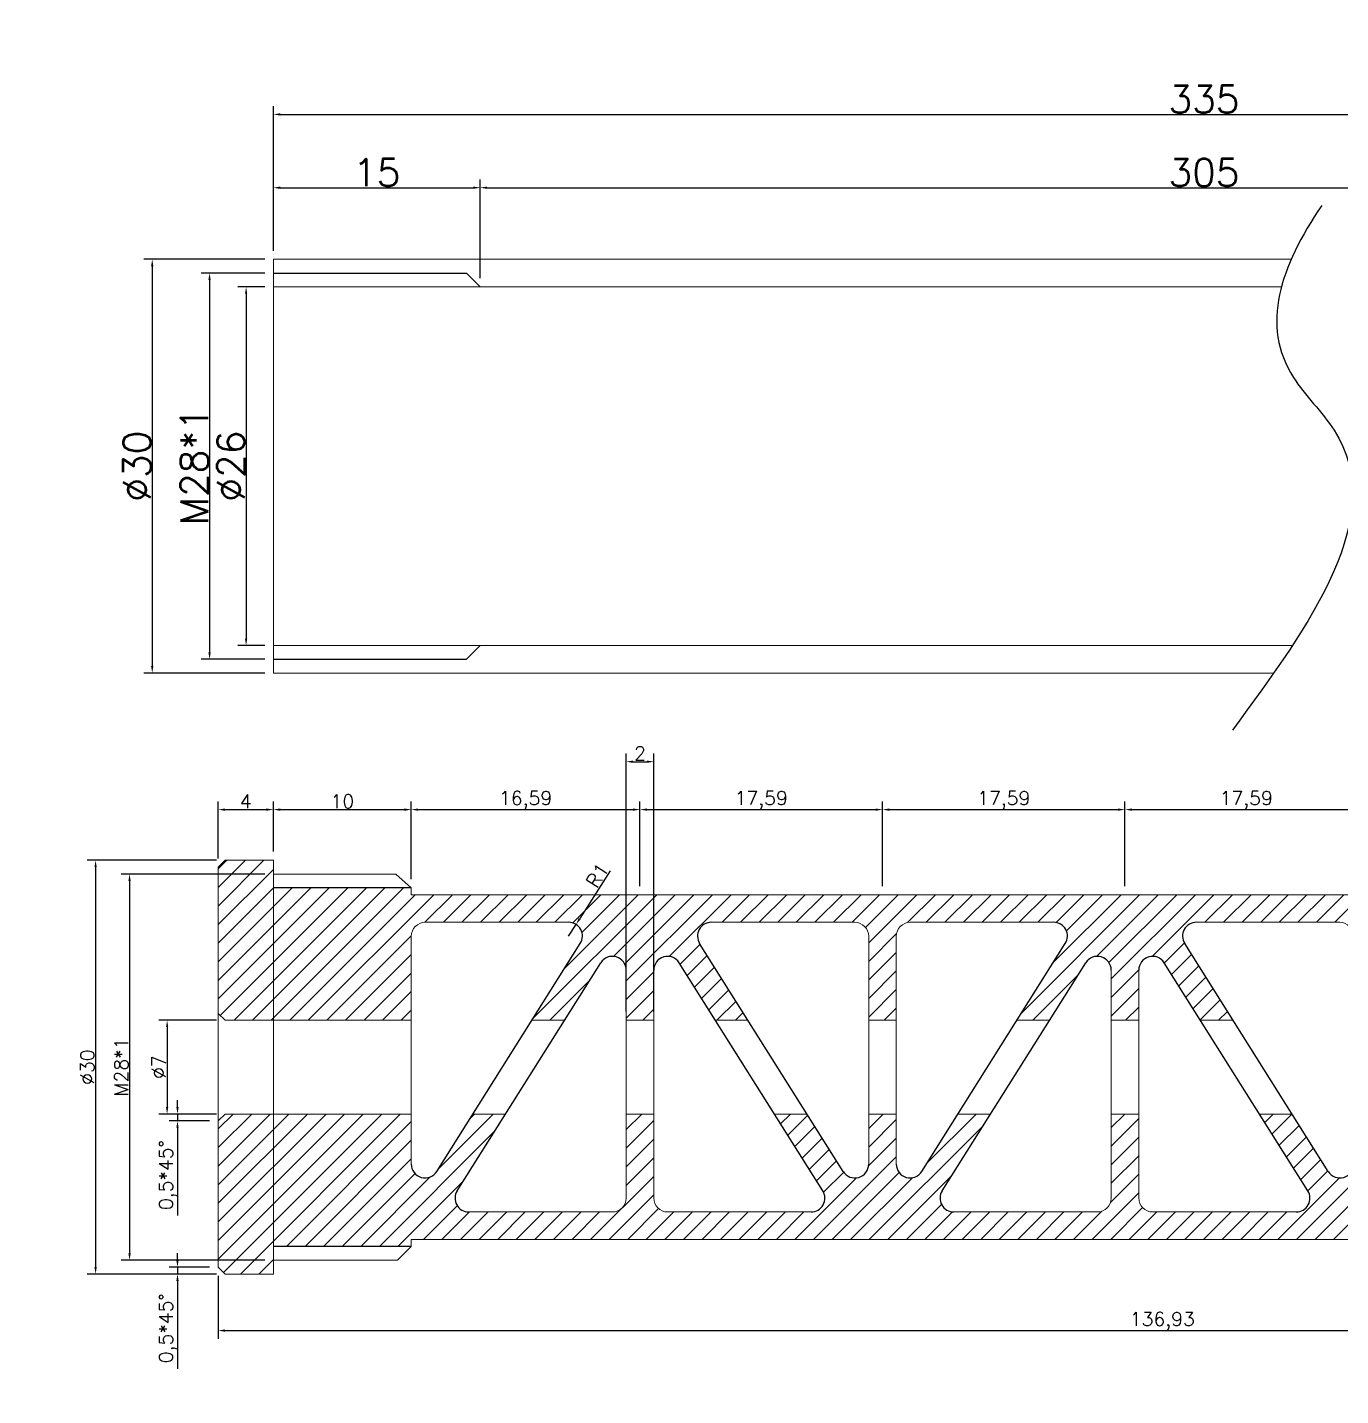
# Model space of a CAD drawing. Header units: millimetres. Extents: x 6817 to 10425, y -2870 to -164.
# Drawn here: x 9634.3 to 9729.6, y -1290.9 to -1191.7 of the extents above; entities that cross this region are included whole.
import ezdxf

# ---------------------------------------------------------------- set-up
doc = ezdxf.new("R2010")
doc.units = ezdxf.units.MM
doc.layers.add('图层2', color=108, linetype='Continuous')
doc.layers.add('标注线', color=3, linetype='Continuous', lineweight=13)
doc.styles.get("Standard").update_dxf_attribs({"font": 'txt', "bigfont": 'gbcbig.shx'})
doc.dimstyles.new('ISO-25', dxfattribs={"dimtxt": 1, "dimasz": 0.5, "dimexe": 0.6, "dimexo": 0.625, "dimgap": 0.1, "dimtad": 1, "dimtxsty": 'Standard', "dimcen": 2.5, "dimadec": 0, "dimazin": 0, "dimtfac": 1, "dimtmove": 0, "dimatfit": 3, "dimfxl": 1, "dimarcsym": 0})

# ---------------------------------------------------------------- blocks, each defined once
blk = doc.blocks.new('*D789')
at = {"layer": 'Defpoints', "color": 0, "transparency": 16777216}
for p in [(9648.679, -1252.081), (9639.288, -1282.081), (9648.679, -1282.081)]:
    blk.add_point(p, dxfattribs=at)
at = {"layer": '标注线', "color": 0, "lineweight": -2, "transparency": 16777216}
for p, q in [((9648.054, -1252.081), (9638.688, -1252.081)), ((9639.288, -1252.581), (9639.288, -1281.581)), ((9648.054, -1282.081), (9638.688, -1282.081))]:
    blk.add_line(p, q, dxfattribs=at)
at = {"layer": '标注线', "color": 0, "transparency": 16777216}
for points in [[(9639.204, -1252.581), (9639.371, -1252.581), (9639.288, -1252.081)], [(9639.204, -1281.581), (9639.371, -1281.581), (9639.288, -1282.081)]]:
    blk.add_solid(points, dxfattribs=at)
at = {"layer": '标注线', "color": 0, "transparency": 16777216, "insert": (9638.688, -1267.081), "char_height": 1, "attachment_point": 5, "rotation": 90}
blk.add_mtext('%%C30', dxfattribs=at)
blk = doc.blocks.new('*D790')
at = {"layer": 'Defpoints', "color": 0, "transparency": 16777216}
for p in [(9648.679, -1263.681), (9644.474, -1270.481), (9648.679, -1270.481)]:
    blk.add_point(p, dxfattribs=at)
at = {"layer": '标注线', "color": 0, "lineweight": -2, "transparency": 16777216}
for p, q in [((9648.054, -1263.681), (9643.874, -1263.681)), ((9644.474, -1264.181), (9644.474, -1269.981)), ((9648.054, -1270.481), (9643.874, -1270.481))]:
    blk.add_line(p, q, dxfattribs=at)
at = {"layer": '标注线', "color": 0, "transparency": 16777216}
for points in [[(9644.39, -1264.181), (9644.557, -1264.181), (9644.474, -1263.681)], [(9644.39, -1269.981), (9644.557, -1269.981), (9644.474, -1270.481)]]:
    blk.add_solid(points, dxfattribs=at)
at = {"layer": '标注线', "color": 0, "transparency": 16777216, "insert": (9643.874, -1267.081), "char_height": 1, "attachment_point": 5, "rotation": 90}
blk.add_mtext('%%c7', dxfattribs=at)
blk = doc.blocks.new('*D1087')
at = {"layer": 'Defpoints', "color": 0, "linetype": 'ByBlock', "transparency": 16777216}
for p in [(9652.179, -1248.409), (9648.179, -1252.581), (9652.179, -1252.081)]:
    blk.add_point(p, dxfattribs=at)
at = {"layer": '图层2', "color": 0, "linetype": 'ByBlock', "lineweight": -2, "transparency": 16777216}
for p, q in [((9648.179, -1251.956), (9648.179, -1247.809)), ((9652.179, -1251.456), (9652.179, -1247.809)), ((9648.679, -1248.409), (9651.679, -1248.409))]:
    blk.add_line(p, q, dxfattribs=at)
at = {"layer": '图层2', "color": 0, "linetype": 'ByBlock', "transparency": 16777216}
for points in [[(9648.679, -1248.325), (9648.679, -1248.492), (9648.179, -1248.409)], [(9651.679, -1248.325), (9651.679, -1248.492), (9652.179, -1248.409)]]:
    blk.add_solid(points, dxfattribs=at)
at = {"layer": '图层2', "color": 0, "linetype": 'ByBlock', "transparency": 16777216, "insert": (9650.179, -1247.809), "char_height": 1, "attachment_point": 5}
blk.add_mtext('4', dxfattribs=at)
blk = doc.blocks.new('*D1088')
at = {"layer": 'Defpoints', "color": 0, "linetype": 'ByBlock', "transparency": 16777216}
for p in [(9662.179, -1248.409), (9652.179, -1252.081), (9662.179, -1254.081)]:
    blk.add_point(p, dxfattribs=at)
at = {"layer": '图层2', "color": 0, "linetype": 'ByBlock', "lineweight": -2, "transparency": 16777216}
for p, q in [((9652.179, -1251.456), (9652.179, -1247.809)), ((9662.179, -1253.456), (9662.179, -1247.809)), ((9652.679, -1248.409), (9661.679, -1248.409))]:
    blk.add_line(p, q, dxfattribs=at)
at = {"layer": '图层2', "color": 0, "linetype": 'ByBlock', "transparency": 16777216}
for points in [[(9652.679, -1248.325), (9652.679, -1248.492), (9652.179, -1248.409)], [(9661.679, -1248.325), (9661.679, -1248.492), (9662.179, -1248.409)]]:
    blk.add_solid(points, dxfattribs=at)
at = {"layer": '图层2', "color": 0, "linetype": 'ByBlock', "transparency": 16777216, "insert": (9657.179, -1247.809), "char_height": 1, "attachment_point": 5}
blk.add_mtext('10', dxfattribs=at)
blk = doc.blocks.new('*D675')
at = {"layer": 'Defpoints', "color": 0, "linetype": 'ByBlock', "transparency": 16777216}
for p in [(9678.766, -1248.409), (9662.179, -1254.081), (9678.766, -1254.581)]:
    blk.add_point(p, dxfattribs=at)
at = {"layer": '图层2', "color": 0, "linetype": 'ByBlock', "lineweight": -2, "transparency": 16777216}
for p, q in [((9662.179, -1253.456), (9662.179, -1247.809)), ((9678.766, -1253.956), (9678.766, -1247.809)), ((9662.679, -1248.409), (9678.266, -1248.409))]:
    blk.add_line(p, q, dxfattribs=at)
at = {"layer": '图层2', "color": 0, "linetype": 'ByBlock', "transparency": 16777216}
for points in [[(9662.679, -1248.325), (9662.679, -1248.492), (9662.179, -1248.409)], [(9678.266, -1248.325), (9678.266, -1248.492), (9678.766, -1248.409)]]:
    blk.add_solid(points, dxfattribs=at)
at = {"layer": '图层2', "color": 0, "linetype": 'ByBlock', "transparency": 16777216, "insert": (9670.473, -1247.725), "char_height": 1, "attachment_point": 5}
blk.add_mtext('16,59', dxfattribs=at)
blk = doc.blocks.new('*D676')
at = {"layer": 'Defpoints', "color": 0, "linetype": 'ByBlock', "transparency": 16777216}
for p in [(9696.352, -1248.409), (9678.766, -1254.581), (9696.352, -1254.581)]:
    blk.add_point(p, dxfattribs=at)
at = {"layer": '图层2', "color": 0, "linetype": 'ByBlock', "lineweight": -2, "transparency": 16777216}
for p, q in [((9678.766, -1253.956), (9678.766, -1247.809)), ((9696.352, -1253.956), (9696.352, -1247.809)), ((9679.266, -1248.409), (9695.852, -1248.409))]:
    blk.add_line(p, q, dxfattribs=at)
at = {"layer": '图层2', "color": 0, "linetype": 'ByBlock', "transparency": 16777216}
for points in [[(9679.266, -1248.325), (9679.266, -1248.492), (9678.766, -1248.409)], [(9695.852, -1248.325), (9695.852, -1248.492), (9696.352, -1248.409)]]:
    blk.add_solid(points, dxfattribs=at)
at = {"layer": '图层2', "color": 0, "linetype": 'ByBlock', "transparency": 16777216, "insert": (9687.559, -1247.725), "char_height": 1, "attachment_point": 5}
blk.add_mtext('17,59', dxfattribs=at)
blk = doc.blocks.new('*D677')
at = {"layer": 'Defpoints', "color": 0, "linetype": 'ByBlock', "transparency": 16777216}
for p in [(9713.938, -1248.409), (9696.352, -1254.581), (9713.938, -1254.581)]:
    blk.add_point(p, dxfattribs=at)
at = {"layer": '图层2', "color": 0, "linetype": 'ByBlock', "lineweight": -2, "transparency": 16777216}
for p, q in [((9696.352, -1253.956), (9696.352, -1247.809)), ((9713.938, -1253.956), (9713.938, -1247.809)), ((9696.852, -1248.409), (9713.438, -1248.409))]:
    blk.add_line(p, q, dxfattribs=at)
at = {"layer": '图层2', "color": 0, "linetype": 'ByBlock', "transparency": 16777216}
for points in [[(9696.852, -1248.325), (9696.852, -1248.492), (9696.352, -1248.409)], [(9713.438, -1248.325), (9713.438, -1248.492), (9713.938, -1248.409)]]:
    blk.add_solid(points, dxfattribs=at)
at = {"layer": '图层2', "color": 0, "linetype": 'ByBlock', "transparency": 16777216, "insert": (9705.145, -1247.725), "char_height": 1, "attachment_point": 5}
blk.add_mtext('17,59', dxfattribs=at)
blk = doc.blocks.new('*D678')
at = {"layer": 'Defpoints', "color": 0, "linetype": 'ByBlock', "transparency": 16777216}
for p in [(9731.525, -1248.409), (9713.938, -1254.581), (9731.525, -1254.581)]:
    blk.add_point(p, dxfattribs=at)
at = {"layer": '图层2', "color": 0, "linetype": 'ByBlock', "lineweight": -2, "transparency": 16777216}
for p, q in [((9713.938, -1253.956), (9713.938, -1247.809)), ((9731.525, -1253.956), (9731.525, -1247.809)), ((9714.438, -1248.409), (9731.025, -1248.409))]:
    blk.add_line(p, q, dxfattribs=at)
at = {"layer": '图层2', "color": 0, "linetype": 'ByBlock', "transparency": 16777216}
for points in [[(9714.438, -1248.325), (9714.438, -1248.492), (9713.938, -1248.409)], [(9731.025, -1248.325), (9731.025, -1248.492), (9731.525, -1248.409)]]:
    blk.add_solid(points, dxfattribs=at)
at = {"layer": '图层2', "color": 0, "linetype": 'ByBlock', "transparency": 16777216, "insert": (9722.731, -1247.725), "char_height": 1, "attachment_point": 5}
blk.add_mtext('17,59', dxfattribs=at)
blk = doc.blocks.new('*D1091')
at = {"layer": 'Defpoints', "color": 0, "linetype": 'ByBlock', "transparency": 16777216}
for p in [(9652.179, -1253.081), (9641.749, -1281.081), (9652.179, -1281.081)]:
    blk.add_point(p, dxfattribs=at)
at = {"layer": '图层2', "color": 0, "linetype": 'ByBlock', "lineweight": -2, "transparency": 16777216}
for p, q in [((9651.554, -1253.081), (9641.149, -1253.081)), ((9641.749, -1253.581), (9641.749, -1280.581)), ((9651.554, -1281.081), (9641.149, -1281.081))]:
    blk.add_line(p, q, dxfattribs=at)
at = {"layer": '图层2', "color": 0, "linetype": 'ByBlock', "transparency": 16777216}
for points in [[(9641.666, -1253.581), (9641.833, -1253.581), (9641.749, -1253.081)], [(9641.666, -1280.581), (9641.833, -1280.581), (9641.749, -1281.081)]]:
    blk.add_solid(points, dxfattribs=at)
at = {"layer": '图层2', "color": 0, "linetype": 'ByBlock', "transparency": 16777216, "insert": (9641.149, -1267.081), "char_height": 1, "attachment_point": 5, "rotation": 90}
blk.add_mtext('M28*1', dxfattribs=at)
blk = doc.blocks.new('*D1101')
at = {"layer": 'Defpoints', "color": 0, "linetype": 'ByBlock', "transparency": 16777216}
for p in [(9648.179, -1270.481), (9645.226, -1270.981), (9648.179, -1270.981)]:
    blk.add_point(p, dxfattribs=at)
at = {"layer": '图层2', "color": 0, "linetype": 'ByBlock', "lineweight": -2, "transparency": 16777216}
for p, q in [((9645.226, -1269.981), (9645.226, -1269.481)), ((9647.554, -1270.481), (9644.626, -1270.481)), ((9645.226, -1270.481), (9645.226, -1270.981)), ((9647.554, -1270.981), (9644.626, -1270.981)), ((9645.226, -1271.481), (9645.226, -1277.848))]:
    blk.add_line(p, q, dxfattribs=at)
at = {"layer": '图层2', "color": 0, "linetype": 'ByBlock', "transparency": 16777216}
for points in [[(9645.142, -1269.981), (9645.309, -1269.981), (9645.226, -1270.481)], [(9645.142, -1271.481), (9645.309, -1271.481), (9645.226, -1270.981)]]:
    blk.add_solid(points, dxfattribs=at)
at = {"layer": '图层2', "color": 0, "linetype": 'ByBlock', "transparency": 16777216, "insert": (9644.542, -1274.914), "char_height": 1, "attachment_point": 5, "rotation": 90}
blk.add_mtext('0,5*45%%D', dxfattribs=at)
blk = doc.blocks.new('*D681')
at = {"layer": 'Defpoints', "color": 0, "linetype": 'ByBlock', "transparency": 16777216}
for p in [(9648.179, -1281.581), (9645.226, -1282.081), (9648.179, -1282.081)]:
    blk.add_point(p, dxfattribs=at)
at = {"layer": '图层2', "color": 0, "linetype": 'ByBlock', "lineweight": -2, "transparency": 16777216}
for p, q in [((9645.226, -1281.081), (9645.226, -1280.581)), ((9647.554, -1281.581), (9644.626, -1281.581)), ((9645.226, -1281.581), (9645.226, -1282.081)), ((9647.554, -1282.081), (9644.626, -1282.081)), ((9645.226, -1282.581), (9645.226, -1288.948))]:
    blk.add_line(p, q, dxfattribs=at)
at = {"layer": '图层2', "color": 0, "linetype": 'ByBlock', "transparency": 16777216}
for points in [[(9645.142, -1281.081), (9645.309, -1281.081), (9645.226, -1281.581)], [(9645.142, -1282.581), (9645.309, -1282.581), (9645.226, -1282.081)]]:
    blk.add_solid(points, dxfattribs=at)
at = {"layer": '图层2', "color": 0, "linetype": 'ByBlock', "transparency": 16777216, "insert": (9644.542, -1286.014), "char_height": 1, "attachment_point": 5, "rotation": 90}
blk.add_mtext('0,5*45%%D', dxfattribs=at)
blk = doc.blocks.new('*D1106')
at = {"layer": 'Defpoints', "color": 0, "linetype": 'ByBlock', "transparency": 16777216}
for p in [(9652.179, -1208.506), (9643.393, -1238.506), (9652.179, -1238.506)]:
    blk.add_point(p, dxfattribs=at)
at = {"layer": '图层2', "color": 0, "linetype": 'ByBlock', "lineweight": -2, "transparency": 16777216}
for p, q in [((9651.554, -1208.506), (9642.793, -1208.506)), ((9643.393, -1209.006), (9643.393, -1238.006)), ((9651.554, -1238.506), (9642.793, -1238.506))]:
    blk.add_line(p, q, dxfattribs=at)
at = {"layer": '图层2', "color": 0, "linetype": 'ByBlock', "transparency": 16777216}
for points in [[(9643.31, -1209.006), (9643.477, -1209.006), (9643.393, -1208.506)], [(9643.31, -1238.006), (9643.477, -1238.006), (9643.393, -1238.506)]]:
    blk.add_solid(points, dxfattribs=at)
at = {"layer": '图层2', "color": 0, "linetype": 'ByBlock', "transparency": 16777216, "insert": (9642.293, -1223.506), "char_height": 2, "attachment_point": 5, "rotation": 90}
blk.add_mtext('%%C30', dxfattribs=at)
blk = doc.blocks.new('*D1107')
at = {"layer": 'Defpoints', "color": 0, "linetype": 'ByBlock', "transparency": 16777216}
for p in [(9652.179, -1209.506), (9647.551, -1237.506), (9652.179, -1237.506)]:
    blk.add_point(p, dxfattribs=at)
at = {"layer": '图层2', "color": 0, "linetype": 'ByBlock', "lineweight": -2, "transparency": 16777216}
for p, q in [((9651.554, -1209.506), (9646.951, -1209.506)), ((9647.551, -1210.006), (9647.551, -1237.006)), ((9651.554, -1237.506), (9646.951, -1237.506))]:
    blk.add_line(p, q, dxfattribs=at)
at = {"layer": '图层2', "color": 0, "linetype": 'ByBlock', "transparency": 16777216}
for points in [[(9647.468, -1210.006), (9647.634, -1210.006), (9647.551, -1209.506)], [(9647.468, -1237.006), (9647.634, -1237.006), (9647.551, -1237.506)]]:
    blk.add_solid(points, dxfattribs=at)
at = {"layer": '图层2', "color": 0, "linetype": 'ByBlock', "transparency": 16777216, "insert": (9646.451, -1223.506), "char_height": 2, "attachment_point": 5, "rotation": 90}
blk.add_mtext('M28*1', dxfattribs=at)
blk = doc.blocks.new('*D1108')
at = {"layer": 'Defpoints', "color": 0, "linetype": 'ByBlock', "transparency": 16777216}
for p in [(9652.179, -1210.506), (9650.202, -1236.506), (9652.179, -1236.506)]:
    blk.add_point(p, dxfattribs=at)
at = {"layer": '图层2', "color": 0, "linetype": 'ByBlock', "lineweight": -2, "transparency": 16777216}
for p, q in [((9651.554, -1210.506), (9649.602, -1210.506)), ((9650.202, -1211.006), (9650.202, -1236.006)), ((9651.554, -1236.506), (9649.602, -1236.506))]:
    blk.add_line(p, q, dxfattribs=at)
at = {"layer": '图层2', "color": 0, "linetype": 'ByBlock', "transparency": 16777216}
for points in [[(9650.119, -1211.006), (9650.286, -1211.006), (9650.202, -1210.506)], [(9650.119, -1236.006), (9650.286, -1236.006), (9650.202, -1236.506)]]:
    blk.add_solid(points, dxfattribs=at)
at = {"layer": '图层2', "color": 0, "linetype": 'ByBlock', "transparency": 16777216, "insert": (9649.102, -1223.506), "char_height": 2, "attachment_point": 5, "rotation": 90}
blk.add_mtext('%%C26', dxfattribs=at)
blk = doc.blocks.new('*D1109')
at = {"layer": 'Defpoints', "color": 0, "linetype": 'ByBlock', "transparency": 16777216}
for p in [(9667.179, -1203.315), (9652.179, -1208.506), (9667.179, -1210.506)]:
    blk.add_point(p, dxfattribs=at)
at = {"layer": '图层2', "color": 0, "linetype": 'ByBlock', "lineweight": -2, "transparency": 16777216}
for p, q in [((9652.179, -1207.881), (9652.179, -1202.715)), ((9652.679, -1203.315), (9666.679, -1203.315)), ((9667.179, -1209.881), (9667.179, -1202.715))]:
    blk.add_line(p, q, dxfattribs=at)
at = {"layer": '图层2', "color": 0, "linetype": 'ByBlock', "transparency": 16777216}
for points in [[(9652.679, -1203.231), (9652.679, -1203.398), (9652.179, -1203.315)], [(9666.679, -1203.231), (9666.679, -1203.398), (9667.179, -1203.315)]]:
    blk.add_solid(points, dxfattribs=at)
at = {"layer": '图层2', "color": 0, "linetype": 'ByBlock', "transparency": 16777216, "insert": (9659.679, -1202.215), "char_height": 2, "attachment_point": 5}
blk.add_mtext('15', dxfattribs=at)
blk = doc.blocks.new('*D1110')
at = {"layer": 'Defpoints', "color": 0, "linetype": 'ByBlock', "transparency": 16777216}
for p in [(9772.15, -1203.315), (9667.179, -1210.506), (9772.15, -1210.506)]:
    blk.add_point(p, dxfattribs=at)
at = {"layer": '图层2', "color": 0, "linetype": 'ByBlock', "lineweight": -2, "transparency": 16777216}
for p, q in [((9667.179, -1209.881), (9667.179, -1202.715)), ((9667.679, -1203.315), (9771.65, -1203.315)), ((9772.15, -1209.881), (9772.15, -1202.715))]:
    blk.add_line(p, q, dxfattribs=at)
at = {"layer": '图层2', "color": 0, "linetype": 'ByBlock', "transparency": 16777216}
for points in [[(9667.679, -1203.231), (9667.679, -1203.398), (9667.179, -1203.315)], [(9771.65, -1203.231), (9771.65, -1203.398), (9772.15, -1203.315)]]:
    blk.add_solid(points, dxfattribs=at)
at = {"layer": '图层2', "color": 0, "linetype": 'ByBlock', "transparency": 16777216, "insert": (9719.665, -1202.215), "char_height": 2, "attachment_point": 5}
blk.add_mtext('305', dxfattribs=at)
blk = doc.blocks.new('*D685')
at = {"layer": 'Defpoints', "color": 0, "linetype": 'ByBlock', "transparency": 16777216}
for p in [(9785.111, -1279.581), (9648.179, -1281.581), (9785.111, -1286.184)]:
    blk.add_point(p, dxfattribs=at)
at = {"layer": '图层2', "color": 0, "linetype": 'ByBlock', "lineweight": -2, "transparency": 16777216}
for p, q in [((9785.111, -1280.206), (9785.111, -1286.784)), ((9648.179, -1282.206), (9648.179, -1286.784)), ((9648.679, -1286.184), (9784.611, -1286.184))]:
    blk.add_line(p, q, dxfattribs=at)
at = {"layer": '图层2', "color": 0, "linetype": 'ByBlock', "transparency": 16777216}
for points in [[(9648.679, -1286.1), (9648.679, -1286.267), (9648.179, -1286.184)], [(9784.611, -1286.1), (9784.611, -1286.267), (9785.111, -1286.184)]]:
    blk.add_solid(points, dxfattribs=at)
at = {"layer": '图层2', "color": 0, "linetype": 'ByBlock', "transparency": 16777216, "insert": (9716.645, -1285.5), "char_height": 1, "attachment_point": 5}
blk.add_mtext('136,93', dxfattribs=at)
blk = doc.blocks.new('*D686')
at = {"layer": 'Defpoints', "color": 0, "linetype": 'ByBlock', "transparency": 16777216}
for p in [(9787.15, -1197.998), (9787.15, -1207.881), (9652.179, -1208.506)]:
    blk.add_point(p, dxfattribs=at)
at = {"layer": '图层2', "color": 0, "linetype": 'ByBlock', "lineweight": -2, "transparency": 16777216}
for p, q in [((9652.179, -1207.881), (9652.179, -1197.398)), ((9787.15, -1207.256), (9787.15, -1197.398)), ((9652.679, -1197.998), (9786.65, -1197.998))]:
    blk.add_line(p, q, dxfattribs=at)
at = {"layer": '图层2', "color": 0, "linetype": 'ByBlock', "transparency": 16777216}
for points in [[(9652.679, -1197.915), (9652.679, -1198.082), (9652.179, -1197.998)], [(9786.65, -1197.915), (9786.65, -1198.082), (9787.15, -1197.998)]]:
    blk.add_solid(points, dxfattribs=at)
at = {"layer": '图层2', "color": 0, "linetype": 'ByBlock', "transparency": 16777216, "insert": (9719.665, -1196.898), "char_height": 2, "attachment_point": 5}
blk.add_mtext('335', dxfattribs=at)
blk = doc.blocks.new('*D1939')
at = {"layer": 'Defpoints', "color": 0, "linetype": 'ByBlock'}
for p in [(9674.127, -1256.737), (9673.591, -1257.581)]:
    blk.add_point(p, dxfattribs=at)
at = {"layer": '图层2', "color": 0, "linetype": 'ByBlock', "lineweight": -2}
for p, q in [((9676.604, -1252.841), (9674.396, -1256.315)), ((9673.591, -1257.581), (9674.127, -1256.737))]:
    blk.add_line(p, q, dxfattribs=at)
at = {"layer": '图层2', "color": 0, "linetype": 'ByBlock'}
blk.add_solid([(9674.325, -1256.27), (9674.466, -1256.36), (9674.127, -1256.737)], dxfattribs=at)
at = {"layer": '图层2', "color": 0, "linetype": 'ByBlock', "insert": (9675.686, -1253.166), "char_height": 1, "attachment_point": 5, "rotation": 57.55783}
blk.add_mtext('R1', dxfattribs=at)
blk = doc.blocks.new('*D2126')
at = {"layer": 'Defpoints', "color": 0, "linetype": 'ByBlock'}
for p in [(10223.657, -339.202), (10223.657, -344.877), (10247.603, -344.877)]:
    blk.add_point(p, dxfattribs=at)
at = {"layer": 'Defpoints', "color": 0, "linetype": 'ByBlock', "transparency": 16777216}
for p in [(8490.813, -2490.52), (8490.813, -2500.59), (8495.813, -2500.59)]:
    blk.add_point(p, dxfattribs=at)
at = {"layer": '图层2', "color": 0, "linetype": 'ByBlock', "lineweight": -2}
for p, q in [((10224.282, -339.202), (10248.203, -339.202)), ((10247.603, -339.702), (10247.603, -344.377)), ((10224.282, -344.877), (10248.203, -344.877))]:
    blk.add_line(p, q, dxfattribs=at)
at = {"layer": '图层2', "color": 0, "linetype": 'ByBlock', "lineweight": -2, "transparency": 16777216}
for p, q in [((8490.813, -2499.965), (8490.813, -2489.92)), ((8495.813, -2499.965), (8495.813, -2489.92)), ((8495.313, -2490.52), (8491.313, -2490.52))]:
    blk.add_line(p, q, dxfattribs=at)
at = {"layer": '图层2', "color": 0, "linetype": 'ByBlock'}
for points in [[(10247.52, -339.702), (10247.687, -339.702), (10247.603, -339.202)], [(10247.52, -344.377), (10247.687, -344.377), (10247.603, -344.877)]]:
    blk.add_solid(points, dxfattribs=at)
at = {"layer": '图层2', "color": 0, "linetype": 'ByBlock', "transparency": 16777216}
for points in [[(8491.313, -2490.437), (8491.313, -2490.604), (8490.813, -2490.52)], [(8495.313, -2490.437), (8495.313, -2490.604), (8495.813, -2490.52)]]:
    blk.add_solid(points, dxfattribs=at)
at = {"layer": '图层2', "color": 0, "linetype": 'ByBlock', "insert": (10246.92, -342.039), "char_height": 1, "attachment_point": 5, "rotation": 90}
blk.add_mtext('5,67', dxfattribs=at)
at = {"layer": '图层2', "color": 0, "linetype": 'ByBlock', "transparency": 16777216, "insert": (8493.313, -2489.17), "char_height": 2.5, "attachment_point": 5}
blk.add_mtext('5', dxfattribs=at)
blk = doc.blocks.new('*D2131')
at = {"layer": 'Defpoints', "color": 0, "linetype": 'ByBlock'}
for p in [(10232.058, -998.369), (10223.184, -1004.368), (10232.048, -1004.368), (8546.573, -2519.733), (8541.762, -2524.114), (8546.573, -2524.114)]:
    blk.add_point(p, dxfattribs=at)
at = {"layer": '图层2', "color": 0, "linetype": 'ByBlock', "lineweight": -2}
for p, q in [((10231.433, -998.369), (10222.584, -998.369)), ((10223.184, -998.869), (10223.184, -1003.868)), ((10231.423, -1004.368), (10222.584, -1004.368)), ((8545.948, -2519.733), (8541.162, -2519.733)), ((8541.762, -2520.233), (8541.762, -2523.614)), ((8545.948, -2524.114), (8541.162, -2524.114))]:
    blk.add_line(p, q, dxfattribs=at)
at = {"layer": '图层2', "color": 0, "linetype": 'ByBlock'}
for points in [[(10223.101, -998.869), (10223.268, -998.869), (10223.184, -998.369)], [(10223.101, -1003.868), (10223.268, -1003.868), (10223.184, -1004.368)], [(8541.679, -2520.233), (8541.846, -2520.233), (8541.762, -2519.733)], [(8541.679, -2523.614), (8541.846, -2523.614), (8541.762, -2524.114)]]:
    blk.add_solid(points, dxfattribs=at)
at = {"layer": '图层2', "color": 0, "linetype": 'ByBlock', "char_height": 1, "attachment_point": 5, "rotation": 90}
for s, insert in [('6', (10222.584, -1001.368)), ('4,38', (8541.079, -2521.923))]:
    blk.add_mtext(s, dxfattribs=dict(at, insert=insert))
blk = doc.blocks.new('*D2135')
at = {"layer": 'Defpoints', "color": 0, "linetype": 'ByBlock'}
for p in [(10217.809, -308.872), (10215.309, -322.353), (10217.809, -322.353), (8520.699, -2501.899), (8521.923, -2501.875), (8521.325, -2502.94), (8534.065, -2513.083), (8534.065, -2513.083)]:
    blk.add_point(p, dxfattribs=at)
at = {"layer": '图层2', "color": 0, "linetype": 'ByBlock', "lineweight": -2}
for p, q in [((10215.309, -321.728), (10215.309, -308.272)), ((10217.809, -321.728), (10217.809, -308.272)), ((10215.809, -308.872), (10217.309, -308.872)), ((8521.603, -2500.9), (8522.675, -2499.803)), ((8521.464, -2501.451), (8520.818, -2500.855)), ((8520.836, -2502.55), (8519.961, -2501.854))]:
    blk.add_line(p, q, dxfattribs=at)
for start, end in [(135.64919, 137.29304), (138.93689, 139.83176)]:
    blk.add_arc((8534.065, -2513.083), 17.428, start, end, dxfattribs=at)
at = {"layer": '图层2', "color": 0, "linetype": 'ByBlock'}
for points in [[(10215.809, -308.788), (10215.809, -308.955), (10215.309, -308.872)], [(10217.309, -308.788), (10217.309, -308.955), (10217.809, -308.872)], [(8520.812, -2501.894), (8520.683, -2501.788), (8520.431, -2502.228)], [(8520.863, -2501.579), (8520.987, -2501.69), (8521.259, -2501.262)]]:
    blk.add_solid(points, dxfattribs=at)
at = {"layer": '图层2', "color": 0, "linetype": 'ByBlock', "insert": (10216.559, -308.188), "char_height": 1, "attachment_point": 5}
blk.add_mtext('2,5', dxfattribs=at)
at = {"layer": '图层2', "color": 0, "linetype": 'ByBlock', "insert": (8521.71, -2499.932), "char_height": 1, "attachment_point": 5, "rotation": 45.64919}
blk.add_mtext('4°', dxfattribs=at)
blk = doc.blocks.new('*D2136')
at = {"layer": 'Defpoints', "color": 0, "linetype": 'ByBlock'}
for p in [(10215.309, -305.16), (10187.985, -322.353), (10215.309, -322.353), (8518.444, -2501.943), (8521.325, -2502.94), (8518.95, -2504.556), (8534.065, -2513.083), (8534.065, -2513.083)]:
    blk.add_point(p, dxfattribs=at)
at = {"layer": '图层2', "color": 0, "linetype": 'ByBlock', "lineweight": -2}
for p, q in [((10187.985, -321.728), (10187.985, -304.56)), ((10215.309, -321.728), (10215.309, -304.56)), ((10188.485, -305.16), (10214.809, -305.16)), ((8520.836, -2502.55), (8518.586, -2500.759)), ((8518.406, -2504.249), (8516.832, -2503.361))]:
    blk.add_line(p, q, dxfattribs=at)
blk.add_arc((8534.065, -2513.083), 19.186, 142.96881, 149.0795, dxfattribs=at)
at = {"layer": '图层2', "color": 0, "linetype": 'ByBlock'}
for points in [[(10188.485, -305.076), (10188.485, -305.243), (10187.985, -305.16)], [(10214.809, -305.076), (10214.809, -305.243), (10215.309, -305.16)], [(8518.683, -2501.477), (8518.815, -2501.579), (8519.055, -2501.133)], [(8517.678, -2503.266), (8517.534, -2503.182), (8517.355, -2503.656)]]:
    blk.add_solid(points, dxfattribs=at)
at = {"layer": '图层2', "color": 0, "linetype": 'ByBlock', "insert": (10201.647, -304.476), "char_height": 1, "attachment_point": 5}
blk.add_mtext('27,32', dxfattribs=at)
at = {"layer": '图层2', "color": 0, "linetype": 'ByBlock', "insert": (8517.657, -2502.025), "char_height": 1, "attachment_point": 5, "rotation": 56.02416}
blk.add_mtext('9°', dxfattribs=at)
blk = doc.blocks.new('*D2137')
at = {"layer": 'Defpoints', "color": 0, "linetype": 'ByBlock'}
for p in [(9807.815, -699.517), (9815.715, -699.517), (9807.815, -703.516), (8547.368, -2503.69), (8553.103, -2503.252), (8549.016, -2506.627), (8534.065, -2513.083), (8534.065, -2513.083)]:
    blk.add_point(p, dxfattribs=at)
at = {"layer": '图层2', "color": 0, "linetype": 'ByBlock', "lineweight": -2}
for p, q in [((9808.44, -699.517), (9816.315, -699.517)), ((9815.715, -703.016), (9815.715, -700.017)), ((9808.44, -703.516), (9816.315, -703.516)), ((8547.879, -2503.329), (8552.058, -2500.378)), ((8549.59, -2506.38), (8554.287, -2504.352))]:
    blk.add_line(p, q, dxfattribs=at)
blk.add_arc((8534.065, -2513.083), 21.426, 24.69009, 33.88828, dxfattribs=at)
at = {"layer": '图层2', "color": 0, "linetype": 'ByBlock'}
for points in [[(9815.631, -700.017), (9815.798, -700.017), (9815.715, -699.517)], [(9815.631, -703.016), (9815.798, -703.016), (9815.715, -703.516)], [(8551.783, -2501.183), (8551.921, -2501.089), (8551.568, -2500.724)], [(8553.609, -2504.099), (8553.457, -2504.167), (8553.736, -2504.589)]]:
    blk.add_solid(points, dxfattribs=at)
at = {"layer": '图层2', "color": 0, "linetype": 'ByBlock', "char_height": 1, "attachment_point": 5}
for s, insert, rotation in [('4', (9815.115, -701.517), 90), ('12°', (8553.276, -2502.307), 299.28918)]:
    blk.add_mtext(s, dxfattribs=dict(at, insert=insert, rotation=rotation))
blk = doc.blocks.new('*D2138')
at = {"layer": 'Defpoints', "color": 0, "linetype": 'ByBlock'}
for p in [(10222.988, -1057.987), (10220.988, -1061.58), (10222.988, -1061.58), (8548.611, -2494.314), (8561.47, -2494.314), (8561.47, -2496.236)]:
    blk.add_point(p, dxfattribs=at)
at = {"layer": '图层2', "color": 0, "linetype": 'ByBlock', "lineweight": -2}
for p, q in [((10220.988, -1060.955), (10220.988, -1057.387)), ((10222.988, -1060.955), (10222.988, -1057.387)), ((10221.488, -1057.987), (10222.488, -1057.987)), ((8548.611, -2494.939), (8548.611, -2496.836)), ((8561.47, -2494.939), (8561.47, -2496.836)), ((8549.111, -2496.236), (8560.97, -2496.236))]:
    blk.add_line(p, q, dxfattribs=at)
at = {"layer": '图层2', "color": 0, "linetype": 'ByBlock'}
for points in [[(10221.488, -1057.904), (10221.488, -1058.07), (10220.988, -1057.987)], [(10222.488, -1057.904), (10222.488, -1058.07), (10222.988, -1057.987)], [(8549.111, -2496.153), (8549.111, -2496.32), (8548.611, -2496.236)], [(8560.97, -2496.153), (8560.97, -2496.32), (8561.47, -2496.236)]]:
    blk.add_solid(points, dxfattribs=at)
at = {"layer": '图层2', "color": 0, "linetype": 'ByBlock', "char_height": 1, "attachment_point": 5}
for s, insert in [('2', (10221.988, -1057.387)), ('12,86', (8555.041, -2495.553))]:
    blk.add_mtext(s, dxfattribs=dict(at, insert=insert))
blk = doc.blocks.new('*D2178')
at = {"layer": 'Defpoints', "color": 0, "linetype": 'ByBlock'}
for p in [(9679.766, -1244.933), (9677.766, -1263.681), (9679.766, -1263.681), (8575.535, -2488.627), (8575.535, -2496.736), (8588.229, -2496.716)]:
    blk.add_point(p, dxfattribs=at)
at = {"layer": '图层2', "color": 0, "linetype": 'ByBlock', "lineweight": -2}
for p, q in [((9677.766, -1263.056), (9677.766, -1244.333)), ((9678.266, -1244.933), (9679.266, -1244.933)), ((9679.766, -1263.056), (9679.766, -1244.333)), ((8575.535, -2496.111), (8575.535, -2488.027)), ((8588.229, -2496.091), (8588.229, -2488.027)), ((8587.729, -2488.627), (8576.035, -2488.627))]:
    blk.add_line(p, q, dxfattribs=at)
at = {"layer": '图层2', "color": 0, "linetype": 'ByBlock'}
for points in [[(9678.266, -1244.85), (9678.266, -1245.017), (9677.766, -1244.933)], [(9679.266, -1244.85), (9679.266, -1245.017), (9679.766, -1244.933)], [(8576.035, -2488.544), (8576.035, -2488.711), (8575.535, -2488.627)], [(8587.729, -2488.544), (8587.729, -2488.711), (8588.229, -2488.627)]]:
    blk.add_solid(points, dxfattribs=at)
at = {"layer": '图层2', "color": 0, "linetype": 'ByBlock', "char_height": 1, "attachment_point": 5}
for s, insert in [('2', (9678.766, -1244.333)), ('12,69', (8581.882, -2487.944))]:
    blk.add_mtext(s, dxfattribs=dict(at, insert=insert))
blk = doc.blocks.new('*D2182')
at = {"layer": 'Defpoints', "color": 0, "linetype": 'ByBlock'}
for p in [(9769.111, -1256.581), (9769.111, -1277.581), (9805.213, -1277.581), (9044.303, -2421.385), (8495.813, -2452.388), (9044.303, -2517.79)]:
    blk.add_point(p, dxfattribs=at)
at = {"layer": '图层2', "color": 0, "linetype": 'ByBlock', "lineweight": -2}
for p, q in [((9769.736, -1256.581), (9805.813, -1256.581)), ((9805.213, -1257.081), (9805.213, -1277.081)), ((9769.736, -1277.581), (9805.813, -1277.581)), ((8495.813, -2451.763), (8495.813, -2420.785)), ((8496.313, -2421.385), (9043.803, -2421.385)), ((9044.303, -2517.165), (9044.303, -2420.785))]:
    blk.add_line(p, q, dxfattribs=at)
at = {"layer": '图层2', "color": 0, "linetype": 'ByBlock'}
for points in [[(9805.129, -1257.081), (9805.296, -1257.081), (9805.213, -1256.581)], [(9805.129, -1277.081), (9805.296, -1277.081), (9805.213, -1277.581)], [(8496.313, -2421.301), (8496.313, -2421.468), (8495.813, -2421.385)], [(9043.803, -2421.301), (9043.803, -2421.468), (9044.303, -2421.385)]]:
    blk.add_solid(points, dxfattribs=at)
at = {"layer": '图层2', "color": 0, "linetype": 'ByBlock', "insert": (9804.613, -1267.081), "char_height": 1, "attachment_point": 5, "rotation": 90}
blk.add_mtext('21', dxfattribs=at)
at = {"layer": '图层2', "color": 0, "linetype": 'ByBlock', "insert": (8770.058, -2420.701), "char_height": 1, "attachment_point": 5}
blk.add_mtext('548,49', dxfattribs=at)

msp = doc.modelspace()

# ---------------------------------------------------------------- hatches: boundary and pattern name
at = {"layer": '图层2', "linetype": 'ByBlock'}
h = msp.add_hatch(dxfattribs=at)
h.set_pattern_fill('ANSI31', color=4, scale=0.3)
h.set_pattern_definition([(45, (8051.0861, -1017.8257), (-0.6735192, 0.6735192), [])])
h.paths.add_polyline_path([(9662.179, -1270.481), (9652.179, -1270.481), (9652.179, -1280.081), (9662.179, -1280.081), (9662.179, -1279.581), (9785.111, -1279.581), (9785.111, -1274.081), (9775.111, -1274.081), (9775.111, -1270.481), (9770.111, -1270.481), (9770.111, -1276.581, -0.414214), (9769.111, -1277.581), (9751.111, -1277.581, -0.414214), (9750.111, -1276.581), (9750.111, -1270.481), (9748.111, -1270.481), (9748.111, -1276.581, -0.414214), (9747.111, -1277.581), (9736.699, -1277.581, -0.590203), (9735.853, -1276.048), (9739.359, -1270.481), (9736.995, -1270.481), (9734.371, -1274.649, -0.752207), (9732.525, -1274.116), (9732.525, -1270.481), (9730.525, -1270.481), (9730.525, -1274.116, -0.752207), (9728.678, -1274.649), (9726.054, -1270.481), (9723.691, -1270.481), (9727.196, -1276.048, -0.590203), (9726.35, -1277.581), (9715.938, -1277.581, -0.414214), (9714.938, -1276.581), (9714.938, -1270.481), (9712.938, -1270.481), (9712.938, -1276.581, -0.414214), (9711.938, -1277.581), (9701.527, -1277.581, -0.590203), (9700.681, -1276.048), (9704.186, -1270.481), (9701.823, -1270.481), (9699.198, -1274.649, -0.752207), (9697.352, -1274.116), (9697.352, -1270.481), (9695.352, -1270.481), (9695.352, -1274.116, -0.752207), (9693.506, -1274.649), (9690.881, -1270.481), (9688.518, -1270.481), (9692.023, -1276.048, -0.590203), (9691.177, -1277.581), (9680.766, -1277.581, -0.414214), (9679.766, -1276.581), (9679.766, -1270.481), (9677.766, -1270.481), (9677.766, -1276.581, -0.414214), (9676.766, -1277.581), (9666.354, -1277.581, -0.590203), (9665.508, -1276.048), (9669.013, -1270.481), (9666.65, -1270.481), (9664.026, -1274.649, -0.752207), (9662.179, -1274.116)])
h.paths.add_polyline_path([(9662.179, -1257.581, -0.414214), (9663.179, -1256.581), (9673.591, -1256.581, -0.590203), (9674.437, -1258.114), (9670.932, -1263.681), (9673.295, -1263.681), (9675.919, -1259.513, -0.752207), (9677.766, -1260.046), (9677.766, -1263.681), (9679.766, -1263.681), (9679.766, -1260.046, -0.752207), (9681.612, -1259.513), (9684.236, -1263.681), (9686.6, -1263.681), (9683.094, -1258.114, -0.590203), (9683.94, -1256.581), (9694.352, -1256.581, -0.414214), (9695.352, -1257.581), (9695.352, -1263.681), (9697.352, -1263.681), (9697.352, -1257.581, -0.414214), (9698.352, -1256.581), (9708.763, -1256.581, -0.590203), (9709.61, -1258.114), (9706.104, -1263.681), (9708.468, -1263.681), (9711.092, -1259.513, -0.752207), (9712.938, -1260.046), (9712.938, -1263.681), (9714.938, -1263.681), (9714.938, -1260.046, -0.752207), (9716.785, -1259.513), (9719.409, -1263.681), (9721.772, -1263.681), (9718.267, -1258.114, -0.590203), (9719.113, -1256.581), (9729.525, -1256.581, -0.414214), (9730.525, -1257.581), (9730.525, -1263.681), (9732.525, -1263.681), (9732.525, -1257.581, -0.414214), (9733.525, -1256.581), (9743.936, -1256.581, -0.590203), (9744.782, -1258.114), (9741.277, -1263.681), (9743.64, -1263.681), (9746.265, -1259.513, -0.752207), (9748.111, -1260.046), (9748.111, -1263.681), (9750.111, -1263.681), (9750.111, -1257.581, -0.414214), (9751.111, -1256.581), (9769.111, -1256.581, -0.414214), (9770.111, -1257.581), (9770.111, -1263.681), (9775.111, -1263.681), (9775.111, -1260.081), (9785.111, -1260.081), (9785.111, -1254.581), (9662.179, -1254.581), (9662.179, -1254.081), (9652.179, -1254.081), (9652.179, -1263.681), (9662.179, -1263.681)])
h.paths.add_polyline_path([(9648.179, -1281.581), (9648.679, -1282.081), (9652.179, -1282.081), (9652.179, -1270.481), (9648.179, -1270.481)])
h.paths.add_polyline_path([(9648.179, -1263.181), (9648.679, -1263.681), (9652.179, -1263.681), (9652.179, -1252.081), (9648.179, -1252.081)])

# ---------------------------------------------------------------- linework, layer by layer
at = {"layer": '图层2', "color": 2, "linetype": 'ByBlock'}
for p, q in [((9652.179, -1209.506), (9666.179, -1209.506)), ((9666.179, -1209.506), (9667.179, -1210.506)), ((9667.179, -1236.506), (9666.179, -1237.506)), ((9652.179, -1237.506), (9666.179, -1237.506)), ((9662.179, -1254.081), (9652.179, -1254.081)), ((9648.179, -1263.181), (9648.679, -1263.681)), ((9662.179, -1280.081), (9652.179, -1280.081))]:
    msp.add_line(p, q, dxfattribs=at)
at = {"layer": '图层2', "color": 3, "linetype": 'ByBlock'}
for p, q in [((9667.179, -1210.506), (9667.179, -1210.506)), ((9667.179, -1238.506), (9667.179, -1238.506)), ((9664.026, -1274.649), (9674.437, -1258.114)), ((9693.506, -1274.649), (9683.094, -1258.114)), ((9699.198, -1274.649), (9709.61, -1258.114)), ((9728.678, -1274.649), (9718.267, -1258.114)), ((9665.508, -1276.048), (9675.919, -1259.513)), ((9692.023, -1276.048), (9681.612, -1259.513)), ((9700.681, -1276.048), (9711.092, -1259.513)), ((9727.196, -1276.048), (9716.785, -1259.513))]:
    msp.add_line(p, q, dxfattribs=at)
for centre, start, end in [((9673.591, -1257.581), 327.803, 90), ((9683.94, -1257.581), 90, 212.197), ((9708.763, -1257.581), 327.803, 90), ((9719.113, -1257.581), 90, 212.197), ((9676.766, -1260.046), 0, 147.803), ((9680.766, -1260.046), 32.197, 180), ((9711.938, -1260.046), 0, 147.803), ((9715.938, -1260.046), 32.197, 180), ((9663.179, -1274.116), 180, 327.803), ((9694.352, -1274.116), 212.197, 0), ((9698.352, -1274.116), 180, 327.803), ((9729.525, -1274.116), 212.197, 0), ((9666.354, -1276.581), 147.803, 270), ((9691.177, -1276.581), 270, 32.197), ((9701.527, -1276.581), 147.803, 270), ((9726.35, -1276.581), 270, 32.197)]:
    msp.add_arc(centre, 1, start, end, dxfattribs=at)
at = {"layer": '图层2', "color": 6, "linetype": 'ByBlock'}
msp.add_open_spline([(9728.213, -1204.596), (9725.19, -1209.04), (9723.242, -1214.741), (9734.314, -1225.458), (9727.431, -1234.867), (9721.744, -1242.643)], degree=3, knots=[9.659324, 9.659324, 9.659324, 9.659324, 23.818043, 28.640072, 51.599931, 51.599931, 51.599931, 51.599931], dxfattribs=at)
at = {"layer": '标注线', "color": 1}
for p, q in [((9652.179, -1208.506), (9725.992, -1208.506)), ((9652.179, -1238.506), (9652.179, -1208.506)), ((9652.179, -1210.506), (9725.281, -1210.506)), ((9652.179, -1236.506), (9726.075, -1236.506)), ((9652.179, -1238.506), (9724.722, -1238.506))]:
    msp.add_line(p, q, dxfattribs=at)
at = {"layer": '标注线', "color": 3}
for p, q in [((9648.179, -1252.581), (9648.679, -1252.081)), ((9648.179, -1252.581), (9648.179, -1281.581)), ((9648.679, -1252.081), (9652.179, -1252.081)), ((9652.179, -1252.081), (9652.179, -1282.081)), ((9652.179, -1253.081), (9661.063, -1253.081)), ((9662.179, -1254.081), (9661.063, -1253.081)), ((9662.179, -1254.081), (9662.179, -1254.581)), ((9662.179, -1254.581), (9785.111, -1254.581)), ((9663.179, -1256.581), (9673.591, -1256.581)), ((9683.94, -1256.581), (9694.352, -1256.581)), ((9698.352, -1256.581), (9708.763, -1256.581)), ((9719.113, -1256.581), (9729.525, -1256.581)), ((9662.179, -1257.581), (9662.179, -1274.116)), ((9695.352, -1257.581), (9695.352, -1274.116)), ((9697.352, -1257.581), (9697.352, -1274.116)), ((9677.766, -1260.046), (9677.766, -1276.581)), ((9679.766, -1260.046), (9679.766, -1276.581)), ((9712.938, -1260.046), (9712.938, -1276.581)), ((9714.938, -1260.046), (9714.938, -1276.581)), ((9648.679, -1263.681), (9662.179, -1263.681)), ((9670.932, -1263.681), (9673.295, -1263.681)), ((9677.766, -1263.681), (9679.766, -1263.681)), ((9686.6, -1263.681), (9684.236, -1263.681)), ((9695.352, -1263.681), (9697.352, -1263.681)), ((9706.104, -1263.681), (9708.468, -1263.681)), ((9714.938, -1263.681), (9712.938, -1263.681)), ((9721.772, -1263.681), (9719.409, -1263.681)), ((9648.179, -1270.981), (9648.679, -1270.481)), ((9648.679, -1270.481), (9662.179, -1270.481)), ((9666.65, -1270.481), (9669.013, -1270.481)), ((9677.766, -1270.481), (9679.766, -1270.481)), ((9690.881, -1270.481), (9688.518, -1270.481)), ((9695.352, -1270.481), (9697.352, -1270.481)), ((9701.823, -1270.481), (9704.186, -1270.481)), ((9714.938, -1270.481), (9712.938, -1270.481)), ((9726.054, -1270.481), (9723.691, -1270.481)), ((9666.354, -1277.581), (9676.766, -1277.581)), ((9680.766, -1277.581), (9691.177, -1277.581)), ((9701.527, -1277.581), (9711.938, -1277.581)), ((9715.938, -1277.581), (9726.35, -1277.581)), ((9652.179, -1278.081), (9652.179, -1280.081)), ((9662.179, -1279.581), (9785.111, -1279.581)), ((9662.179, -1279.581), (9662.179, -1280.081)), ((9662.179, -1280.081), (9661.174, -1281.081)), ((9648.679, -1282.081), (9648.179, -1281.581)), ((9652.179, -1281.081), (9661.174, -1281.081)), ((9648.679, -1282.081), (9652.179, -1282.081))]:
    msp.add_line(p, q, dxfattribs=at)
for centre, start, end in [((9663.179, -1257.581), 90, 180), ((9694.352, -1257.581), 0, 90), ((9698.352, -1257.581), 90, 180), ((9729.525, -1257.581), 0, 90), ((9676.766, -1276.581), 270, 0), ((9680.766, -1276.581), 180, 270), ((9711.938, -1276.581), 270, 0), ((9715.938, -1276.581), 180, 270)]:
    msp.add_arc(centre, 1, start, end, dxfattribs=at)

# ---------------------------------------------------------------- dimensions: what is measured, and where the dimension line sits
at = {"layer": '图层2', "color": 2, "linetype": 'ByBlock'}
for base, p1, p2, picture, middle in [((10215.309, -305.16), (10187.985, -322.353), (10215.309, -322.353), '*D2136', (10201.647, -304.476)), ((10217.809, -308.872), (10215.309, -322.353), (10217.809, -322.353), '*D2135', (10216.559, -308.188)), ((10222.988, -1057.987), (10220.988, -1061.58), (10222.988, -1061.58), '*D2138', (10221.988, -1057.387)), ((8575.535, -2488.627), (8588.229, -2496.716), (8575.535, -2496.736), '*D2178', (8581.882, -2487.944)), ((9679.766, -1244.933), (9677.766, -1263.681), (9679.766, -1263.681), '*D2178', (9678.766, -1244.333)), ((9678.766, -1248.409), (9662.179, -1254.081), (9678.766, -1254.581), '*D675', (9670.473, -1247.725)), ((9696.352, -1248.409), (9678.766, -1254.581), (9696.352, -1254.581), '*D676', (9687.559, -1247.725)), ((9713.938, -1248.409), (9696.352, -1254.581), (9713.938, -1254.581), '*D677', (9705.145, -1247.725)), ((9731.525, -1248.409), (9713.938, -1254.581), (9731.525, -1254.581), '*D678', (9722.731, -1247.725)), ((9652.179, -1248.409), (9648.179, -1252.581), (9652.179, -1252.081), '*D1087', (9650.179, -1247.809)), ((9662.179, -1248.409), (9652.179, -1252.081), (9662.179, -1254.081), '*D1088', (9657.179, -1247.809)), ((9044.303, -2421.385), (8495.813, -2452.388), (9044.303, -2517.79), '*D2182', (8770.058, -2420.701)), ((9785.111, -1286.184), (9648.179, -1281.581), (9785.111, -1279.581), '*D685', (9716.645, -1285.5))]:
    dim = msp.add_linear_dim(base=base, p1=p1, p2=p2, dimstyle='ISO-25', dxfattribs=at)
    dim.commit()
    dim.dimension.update_dxf_attribs({"geometry": picture, "text_midpoint": middle})
for base, p1, p2, picture, middle in [((10247.6033, -344.8767), (10223.6566, -339.202), (10223.6566, -344.8767), '*D2126', (10246.9199, -342.0394)), ((9815.715, -699.517), (9807.815, -703.516), (9807.815, -699.517), '*D2137', (9815.115, -701.517)), ((10223.184, -1004.368), (10232.058, -998.369), (10232.048, -1004.368), '*D2131', (10222.584, -1001.368)), ((9805.213, -1277.581), (9769.111, -1256.581), (9769.111, -1277.581), '*D2182', (9804.613, -1267.081))]:
    dim = msp.add_linear_dim(base=base, p1=p1, p2=p2, angle=90, dimstyle='ISO-25', dxfattribs=at)
    dim.commit()
    dim.dimension.update_dxf_attribs({"geometry": picture, "text_midpoint": middle})
for base, p1, p2, text, picture, middle in [((9787.15, -1197.998), (9652.179, -1208.506), (9787.15, -1207.881), '335', '*D686', (9719.665, -1196.898)), ((9772.15, -1203.315), (9667.179, -1210.506), (9772.15, -1210.506), '305', '*D1110', (9719.665, -1202.215))]:
    dim = msp.add_linear_dim(base=base, p1=p1, p2=p2, text=text, dimstyle='ISO-25', override={"dimtxt": 2}, dxfattribs=at)
    dim.commit()
    dim.dimension.update_dxf_attribs({"geometry": picture, "text_midpoint": middle})
dim = msp.add_linear_dim(base=(9667.179, -1203.315), p1=(9652.179, -1208.506), p2=(9667.179, -1210.506), dimstyle='ISO-25', override={"dimtxt": 2}, dxfattribs=at)
dim.commit()
dim.dimension.update_dxf_attribs({"geometry": '*D1109', "text_midpoint": (9659.679, -1202.215)})
for base, p1, p2, text, picture, middle in [((9643.393, -1238.506), (9652.179, -1208.506), (9652.179, -1238.506), '%%C<>', '*D1106', (9642.293, -1223.506)), ((9647.551, -1237.506), (9652.179, -1209.506), (9652.179, -1237.506), 'M28*1', '*D1107', (9646.451, -1223.506)), ((9650.202, -1236.506), (9652.179, -1210.506), (9652.179, -1236.506), '%%C<>', '*D1108', (9649.102, -1223.506))]:
    dim = msp.add_linear_dim(base=base, p1=p1, p2=p2, angle=90, text=text, dimstyle='ISO-25', override={"dimtxt": 2}, dxfattribs=at)
    dim.commit()
    dim.dimension.update_dxf_attribs({"geometry": picture, "text_midpoint": middle})
at = {"layer": '图层2', "color": 3, "linetype": 'ByBlock'}
dim = msp.add_radius_dim(center=(9673.591, -1257.581), mpoint=(9674.127, -1256.737), dimstyle='ISO-25', dxfattribs=at)
dim.commit()
dim.dimension.update_dxf_attribs({"geometry": '*D1939', "text_midpoint": (9676.193, -1253.488), "dimtype": 164})
at = {"layer": '图层2', "color": 2, "linetype": 'ByBlock'}
for base, p1, p2, text, picture, middle in [((9641.749, -1281.081), (9652.179, -1253.081), (9652.179, -1281.081), 'M28*1', '*D1091', (9641.149, -1267.081)), ((9645.226, -1270.981), (9648.179, -1270.481), (9648.179, -1270.981), '<>*45%%D', '*D1101', (9644.542, -1274.914)), ((9645.226, -1282.081), (9648.179, -1281.581), (9648.179, -1282.081), '<>*45%%D', '*D681', (9644.542, -1286.014))]:
    dim = msp.add_linear_dim(base=base, p1=p1, p2=p2, angle=90, text=text, dimstyle='ISO-25', dxfattribs=at)
    dim.commit()
    dim.dimension.update_dxf_attribs({"geometry": picture, "text_midpoint": middle})
at = {"layer": '标注线', "color": 2}
for base, p1, p2, text, picture, middle in [((9639.288, -1282.081), (9648.679, -1252.081), (9648.679, -1282.081), '%%C<>', '*D789', (9638.688, -1267.081)), ((9644.474, -1270.481), (9648.679, -1263.681), (9648.679, -1270.481), '%%c7', '*D790', (9643.874, -1267.081))]:
    dim = msp.add_linear_dim(base=base, p1=p1, p2=p2, angle=90, text=text, dimstyle='ISO-25', dxfattribs=at)
    dim.commit()
    dim.dimension.update_dxf_attribs({"geometry": picture, "text_midpoint": middle})

doc.saveas('drawing.dxf')
